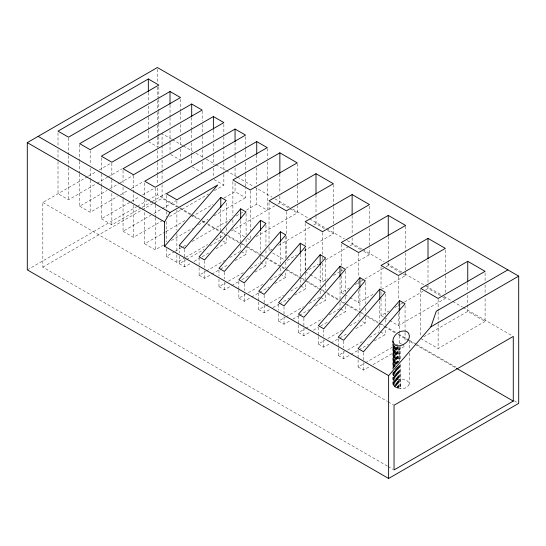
<?xml version="1.0" encoding="UTF-8"?>
<svg xmlns="http://www.w3.org/2000/svg" width="546" height="546" viewBox="0 0 546 546"><rect width="100%" height="100%" fill="white"/><g stroke="black" fill="none" stroke-linecap="round" stroke-linejoin="round"><path stroke-width="0.41" stroke-dasharray="2.73 2.05" d="M392.983 372.433L392.983 384.302C395.475 390.527 408.108 390.158 409.275 383.483C406.75 377.416 395.447 377.736 392.983 383.483M393.011 384.418L393.031 372.529M393.038 369.13L393.072 343.652M393.297 385.223L393.345 371.724M393.359 367.506L393.434 345.57M393.816 385.988L393.898 370.864M393.919 367.506L394.041 345.666L394.198 366.946M394.553 386.691L394.676 370.754M394.703 366.564L394.854 346.437M387.401 466.093L42.834 267.158L42.834 202.491L87.735 176.57M88.472 176.146L96.567 171.471M99.14 169.983L111.288 162.967M58.013 161.589L58.013 193.728L68.489 199.781L96.396 183.668M97.133 183.244L107.412 177.307M108.149 176.884L122.099 168.823M79.689 174.106L79.689 206.245L106.866 190.554M109.801 188.861L119.349 183.347M120.086 182.924L133.306 175.293M79.689 206.245L90.172 212.292L117.342 196.608M120.284 194.908L128.358 190.247M131.299 188.554L143.782 181.34M101.372 186.623L101.372 218.762L130.747 201.802M131.484 201.378L139.558 196.717M142.499 195.018L154.245 188.234M27.3 269.874L136.8 206.654M137.537 206.231L147.086 200.71M147.823 200.286L157.378 194.772L179.498 207.541M101.372 218.762L111.848 224.809L141.223 207.849M141.96 207.425L151.508 201.918M152.238 201.494L166.196 193.434M42.834 267.158L141.462 210.217M142.199 209.794L162.073 198.321L176.829 206.838M123.048 199.14L123.048 231.279L150.955 215.165M153.897 213.472L175.928 200.751M123.048 231.279L133.531 237.326L162.906 220.366M169.513 216.55L208.435 194.083M214.312 190.69L223.86 185.176L223.86 174.181M144.731 212.503L144.731 243.796L165.295 231.92M166.025 231.497L185.858 220.052M191.735 216.66L213.029 204.361M224.044 198L235.06 191.646L245.536 197.693L245.536 188.39M144.731 243.796L155.207 249.843L164.018 244.758M171.362 240.52L192.663 228.221M198.539 224.829L208.087 219.315M213.957 215.923L245.536 197.693M166.407 248.703L166.407 256.313L174.488 251.645M175.225 251.221L182.569 246.983M183.299 246.56L185.504 245.29M192.11 241.469L230.303 219.424M236.179 216.032L243.523 211.793M246.458 210.094L256.743 204.156L267.219 210.21L267.219 181.456M166.407 256.313L176.89 262.36L184.964 257.698M185.701 257.275L207.733 244.553M215.813 239.892L224.624 234.8M231.231 230.985L274.727 205.876M277.661 204.177L279.866 202.907L289.257 208.333M179.238 256.204L179.238 263.718L185.797 259.93M186.527 259.507L204.02 249.406M209.855 246.041L220.789 239.728L220.789 233.797M179.238 263.718L184.657 266.844L191.216 263.056M194.13 261.377L199.235 258.429M202.15 256.743L210.169 252.115M216.004 248.751L226.208 242.854L226.208 236.923M256.108 236.65L297.208 212.92L297.208 206.129M199.113 267.676L199.113 275.191L205.671 271.403M206.402 270.98L224.624 260.462M229.73 257.514L239.933 251.624M199.113 275.191L204.532 278.317L211.09 274.529M211.821 274.112L219.84 269.478M220.564 269.062L228.583 264.428M235.149 260.64L246.082 254.327L246.082 248.403M271.963 249.194L269.028 250.887L269.028 246.642M278.569 245.379L310.858 226.733M313.793 225.041L315.998 223.771L324.672 228.774M218.98 279.149L218.98 286.664L225.546 282.876M228.46 281.19L244.499 271.935M250.327 268.564L259.077 263.513M218.98 286.664L224.399 289.79L230.965 286.002M231.695 285.585L238.984 281.374M241.898 279.689L249.188 275.484M255.016 272.113L265.957 265.8L265.957 259.876M287.1 260.476L296.642 254.968M303.986 250.73L333.34 233.784L333.34 226.993M238.855 289.79L238.855 298.136L245.413 294.349M248.334 292.663L262.913 284.248M270.202 280.037L279.675 274.57M238.855 298.136L244.274 301.269L250.832 297.481M251.563 297.058L258.852 292.847M259.582 292.431L269.062 286.957M274.891 283.592L285.824 277.279L285.824 271.348M308.824 269.628L318.366 264.121M325.709 259.882L349.194 246.321M349.931 245.898L352.129 244.628L360.804 249.638M258.729 302.095L258.729 309.609L265.288 305.821M266.018 305.398L283.51 295.297M290.806 291.093L299.549 286.043M258.729 309.609L264.148 312.742L269.977 309.37M272.898 307.691L278.726 304.32M279.456 303.904L289.66 298.007M294.765 295.065L305.699 288.752L305.699 282.821M310.217 274.665L322.502 281.763L327.641 278.794M333.51 275.402L340.847 271.171M341.584 270.741L343.052 269.895M345.987 268.202L369.471 254.641L369.471 247.857M278.603 313.568L278.603 321.082L285.162 317.294M285.892 316.878L303.385 306.777M309.22 303.405L320.154 297.092M278.603 321.082L284.022 324.215L289.851 320.843M292.765 319.164L298.601 315.793M299.331 315.376L309.534 309.48M315.37 306.115L325.573 300.225L325.573 293.448M341.291 275.634L341.291 292.608L349.365 287.947M355.234 284.555L360.374 281.593M361.104 281.17L364.046 279.47M364.776 279.047L385.326 267.185M386.063 266.762L388.261 265.493L400.546 272.584M298.471 325.047L298.471 332.555L305.037 328.767M305.76 328.351L322.529 318.666M329.088 314.878L340.028 308.565M349.959 297.618L358.633 302.62L374.044 293.721M381.388 289.489L405.603 275.505L405.603 252.593M298.471 332.555L303.89 335.688L310.456 331.9M313.37 330.214L317.745 327.689M320.659 326.003L327.948 321.799M335.237 317.588L345.447 311.698L345.447 304.921M318.345 336.52L318.345 344.028L324.904 340.24M327.825 338.561L343.134 329.723M349.693 325.935L359.172 320.461M318.345 344.028L323.764 347.16L330.33 343.373M331.053 342.949L339.073 338.322M339.803 337.899L347.822 333.272M355.842 328.644L365.315 323.171L365.315 316.393M381.033 298.587L381.033 315.554L389.107 310.892M394.983 307.507L400.116 304.538M400.853 304.115L403.787 302.423M404.525 301.999L422.87 291.4M425.805 289.708L428.009 288.438L441.741 296.362M338.22 347.993L338.22 355.507L344.779 351.72M347.693 350.034L362.278 341.619M369.567 337.408L379.04 331.934M389.707 320.563L398.382 325.566L445.352 298.45L445.352 295.905M338.22 355.507L343.639 358.633L350.198 354.845M350.928 354.422L358.217 350.218M358.947 349.795L368.427 344.321M374.256 340.957L385.189 334.643L385.189 328.712M358.094 350.279L358.094 366.98L364.653 363.192M365.383 362.769L394.54 345.932M395.27 345.516L399.645 342.99L401.679 344.164M358.094 366.98L363.513 370.106L370.072 366.318M372.986 364.632L405.064 346.116L402.354 344.553M423.716 336.807L467.751 311.384L485.094 321.396L485.094 296.785M420.782 338.5L438.124 348.519L485.094 321.396M171.662 139.189L162.073 133.647L162.073 144.71M172.406 139.612L182.733 145.577M183.47 146L193.066 151.542M196.014 153.242L203.392 157.507M206.34 159.207L215.199 164.319M215.936 164.749L225.525 170.284M226.262 170.707L236.595 176.672M237.333 177.102L253.562 186.473M254.3 186.896L272.01 197.12M274.959 198.826L289.721 207.344M292.67 209.05L308.899 218.42M309.637 218.844L325.873 228.214M326.61 228.644L344.314 238.868M347.27 240.574L362.025 249.092M362.762 249.515L384.159 261.868M387.114 263.575L401.87 272.092M404.818 273.799L440.97 294.669M443.925 296.376L452.04 301.058M452.777 301.488L462.373 307.023M463.11 307.453L512.544 335.988M289.981 208.749L297.208 212.92M327.559 230.446L333.34 233.784M363.691 251.303L369.471 254.641M403.439 274.249L405.603 275.505M442.458 296.778L445.352 298.45M148.341 141.578L158.122 147.222M170.721 154.498L180.501 160.142M192.404 167.015L202.184 172.659M214.08 179.532L223.86 185.176M244.458 236.705L232.896 230.03L232.896 228.33M247.345 238.37L250.239 240.042L250.239 234.951M272.638 252.975L284.923 260.067M305.159 271.751L309.493 274.249M341.291 292.608L344.178 294.28M344.901 294.697L349.242 297.201M381.033 315.554L383.927 317.226M384.65 317.642L388.984 320.147M180.235 207.971L192.772 215.206M193.509 215.636L201.617 220.318M202.354 220.741L206.784 223.294M207.521 223.724L221.533 231.811M222.27 232.234L226.692 234.794M227.429 235.217L241.441 243.304M242.178 243.734L246.601 246.287M247.338 246.71L261.35 254.798M262.087 255.228L281.258 266.298M281.995 266.721L286.418 269.274M287.155 269.704L301.167 277.791M301.904 278.214L306.333 280.774M307.07 281.197L321.075 289.284M321.812 289.708L326.242 292.267M326.979 292.69L346.15 303.76M346.887 304.183L360.162 311.848M360.899 312.278L366.059 315.254M366.796 315.684L380.071 323.341M380.808 323.771L395.557 332.282M398.505 333.988L408.831 339.946M409.568 340.37L416.202 344.205M416.939 344.628L456.019 367.192M514.277 400.825L517.226 402.532M179.784 208.545L190.11 214.51M190.847 214.933L198.962 219.615M201.918 221.321L204.866 223.027M207.821 224.727L219.622 231.545M220.359 231.975L239.544 243.045M240.281 243.475L244.71 246.028M245.447 246.458L259.466 254.552M260.203 254.975L264.633 257.528M265.37 257.958L284.555 269.035M285.292 269.458L298.573 277.129M299.31 277.552L304.477 280.535M305.214 280.958L318.495 288.629M319.233 289.052L338.418 300.129M341.366 301.836L358.333 311.63M359.077 312.059L363.5 314.612M364.237 315.035L378.255 323.13M378.992 323.56L383.422 326.112M384.159 326.542L395.229 332.93M398.177 334.637L414.414 344.007M415.151 344.43L455.733 367.861M222.823 240.902L226.208 242.854M241.339 251.59L246.082 254.327M260.538 262.674L265.957 265.8M280.405 274.147L285.824 277.279M300.955 286.008L305.699 288.752M320.83 297.488L325.573 300.225M340.704 308.961L345.447 311.698M362.605 321.608L365.315 323.171M380.446 331.907L385.189 334.643M42.834 202.491L387.401 401.426M388.138 401.849L393.304 404.832M388.138 466.516L393.304 469.499M399.372 360.926L399.03 346.69L399.01 362.039M399.467 365.11L400.027 388.554M397.693 346.669L398.061 362.837M398.136 366.243L398.641 388.37M396.833 364.257L396.457 346.403L396.437 364.127M396.901 367.656L397.331 388.056M395.727 365.492L395.379 346.778L395.345 366.154M395.789 368.898L396.137 387.612M399.72 346.621L399.89 360.886M399.938 365.083L400.225 388.575M398.341 346.717L398.532 362.885M398.566 366.284L398.826 388.411M397.051 346.56L397.235 363.52M397.27 366.912L397.502 388.117M395.891 347.038L396.062 364.824M396.096 368.209L396.287 387.687M394.874 345.611L395.051 366.803M395.079 370.188L395.215 387.141M394.226 371.198L394.328 386.5M393.461 345.557L393.564 368.181M393.584 372.372L393.646 385.776M393.079 343.646L393.147 368.12M393.161 372.338L393.195 384.998M485.094 273.027L485.094 281.511M485.094 284.91L485.094 295.939M467.751 282.535L467.751 291.018M467.751 295.263L467.751 311.384M445.352 250.082L445.352 274.693M445.352 275.539L445.352 292.513M438.124 299.297L438.124 311.179M438.124 312.025L438.124 323.061M438.124 323.908L438.124 348.519M428.009 260.435L428.009 284.193M428.009 285.039L428.009 288.438M420.782 289.284L420.782 336.807M409.275 340.492L409.275 350.279M409.275 353.132L409.275 384.302M405.603 226.283L405.603 251.74M405.064 305.453L405.064 331.715M405.064 332.562L405.064 341.878M400.416 346.505L400.416 359.971M400.416 364.182L400.416 388.595M399.645 311.643L399.645 342.99M399.01 365.445L399.01 388.452M398.382 276.351L398.382 300.109M398.382 303.508L398.382 309.445M398.382 313.691L398.382 325.566M397.672 346.662L397.672 363.602M397.672 366.994L397.672 388.172M396.437 368.345L396.437 387.756M395.345 369.526L395.345 387.23M394.43 346.082L394.43 367.185M394.43 371.403L394.43 386.595M393.721 345.229L393.721 368.1M393.721 372.331L393.721 385.885M393.229 345.072L393.229 368.072M393.229 372.331L393.229 385.114M392.983 343.898L392.983 369.151M388.261 236.636L388.261 262.094M388.261 262.947L388.261 265.493M385.189 293.98L385.189 315.158M385.189 319.396L385.189 324.481M381.033 267.185L381.033 288.404M381.033 291.796L381.033 295.188M379.77 301.017L379.77 321.348M379.77 325.587L379.77 330.664M369.471 206.272L369.471 224.938M369.471 228.337L369.471 247.004M365.315 282.507L365.315 303.685M365.315 307.924L365.315 313.001M363.513 352.573L363.513 361.759M363.513 362.592L363.513 370.106M359.896 288.697L359.896 309.875M359.896 314.114L359.896 319.192M358.633 253.405L358.633 277.163M358.633 281.408L358.633 286.5M358.633 290.745L358.633 302.62M352.129 215.779L352.129 234.446M352.129 237.838L352.129 244.628M345.447 271.034L345.447 292.212M345.447 296.451L345.447 301.529M343.639 341.1L343.639 347.782M343.639 351.119L343.639 358.633M341.291 244.239L341.291 265.452M341.291 268.85L341.291 271.396M340.028 277.225L340.028 299.249M340.028 302.641L340.028 307.719M338.22 338.807L338.22 347.154M333.34 184.562L333.34 205.781M333.34 206.627L333.34 223.601M325.573 259.562L325.573 283.278M325.573 284.125L325.573 290.056M323.764 329.627L323.764 336.309M323.764 339.646L323.764 347.16M322.502 232.541L322.502 256.306M322.502 257.152L322.502 259.698M322.502 263.09L322.502 281.763M320.154 265.752L320.154 286.93M320.154 291.161L320.154 296.246M318.345 327.334L318.345 335.681M315.998 194.915L315.998 215.281M315.998 216.134L315.998 223.771M305.699 248.089L305.699 271.806M305.699 272.652L305.699 279.429M305.159 223.375L305.159 244.594M305.159 248.84L305.159 270.052M303.89 318.154L303.89 327.341M303.89 328.173L303.89 335.688M300.28 254.279L300.28 276.303M300.28 279.689L300.28 285.619M298.471 315.861L298.471 324.208M297.208 163.704L297.208 184.917M297.208 185.763L297.208 205.282M286.37 211.684L286.37 235.442M286.37 236.288L286.37 257.507M285.824 236.616L285.824 258.64M285.824 262.025L285.824 267.956M284.022 306.681L284.022 315.868M284.022 316.7L284.022 324.215M280.405 242.806L280.405 263.984M280.405 268.216L280.405 273.3M279.866 174.058L279.866 192.724M279.866 196.116L279.866 202.907M278.603 304.388L278.603 310.23M269.028 202.518L269.028 242.404M267.219 148.471L267.219 158.62M267.219 162.005L267.219 180.61M265.957 225.143L265.957 246.321M265.957 250.553L265.957 255.637M264.148 295.209L264.148 304.388M264.148 305.228L264.148 312.742M260.538 232.18L260.538 252.511M260.538 256.743L260.538 261.827M258.729 292.915L258.729 301.262M256.743 155.105L256.743 164.407M256.743 167.793L256.743 183.859M256.743 188.09L256.743 204.156M250.239 190.82L250.239 230.705M246.082 213.67L246.082 234.848M246.082 239.08L246.082 244.164M245.536 136.8L245.536 148.642M245.536 149.488L245.536 158.79M245.536 162.169L245.536 173.164M245.536 174.01L245.536 187.544M244.274 283.736L244.274 290.411M244.274 293.755L244.274 301.269M240.663 220.707L240.663 241.885M240.663 245.27L240.663 251.201M238.855 281.443L238.855 288.957M235.06 142.588L235.06 154.429M235.06 155.276L235.06 164.578M235.06 167.963L235.06 177.266M235.06 183.183L235.06 191.646M232.896 181.654L232.896 215.602M232.896 219.84L232.896 224.932M226.208 203.044L226.208 223.375M226.208 227.607L226.208 232.692M224.399 272.263L224.399 278.938M224.399 282.282L224.399 289.79M223.86 124.283L223.86 136.125M223.86 136.971L223.86 161.493M223.86 162.339L223.86 173.335M220.789 209.227L220.789 230.405M218.98 269.97L218.98 275.812M213.384 130.078L213.384 140.226M213.384 143.605L213.384 153.754M213.384 154.6L213.384 164.749M213.384 168.134L213.384 177.436M204.532 260.79L204.532 267.465M204.532 270.809L204.532 278.317M202.184 110.92L202.184 121.069M202.184 124.454L202.184 135.449M202.184 136.295L202.184 146.444M202.184 149.822L202.184 158.285M202.184 161.664L202.184 170.966M199.113 257.657L199.113 266.844M191.701 117.561L191.701 129.395M191.701 130.241L191.701 139.544M191.701 142.929L191.701 154.771M191.701 155.617L191.701 164.919M184.657 249.317L184.657 258.497M184.657 259.33L184.657 266.844M180.501 99.249L180.501 111.091M180.501 111.937L180.501 121.239M180.501 124.624L180.501 133.927M180.501 137.305L180.501 145.768M180.501 149.147L180.501 159.296M179.238 246.185L179.238 252.866M176.89 200.621L176.89 206.545M176.89 209.923L176.89 230.221M176.89 233.606L176.89 253.904M176.89 254.75L176.89 262.36M170.024 105.044L170.024 116.878M170.024 117.724L170.024 127.027M170.024 130.412L170.024 141.407M170.024 142.253L170.024 152.402M166.407 195.42L166.407 210.64M166.407 211.486L166.407 217.41M166.407 221.635L166.407 241.933M162.073 145.564L162.073 156.627M162.073 160.026L162.073 170.236M162.073 171.089L162.073 181.299M162.073 184.705L162.073 198.321M158.825 86.732L158.825 98.573M158.825 99.42L158.825 110.415M158.825 111.261L158.825 123.103M158.825 123.949L158.825 135.783M158.825 136.63L158.825 146.778M157.378 69.219L157.378 82.787M157.378 87.032L157.378 97.215M157.378 100.607L157.378 109.091M157.378 112.483L157.378 121.813M157.378 125.205L157.378 136.234M157.378 137.087L157.378 147.263M157.378 150.662L157.378 161.684M157.378 162.537L157.378 174.413M157.378 175.259L157.378 184.596M157.378 187.988L157.378 194.772M155.207 188.104L155.207 204.177M155.207 205.023L155.207 216.864M155.207 217.704L155.207 249.843M148.341 92.527L148.341 102.675M148.341 106.054L148.341 116.202M148.341 117.049L148.341 129.736M148.341 130.583L148.341 139.885M144.731 182.903L144.731 198.123M144.731 198.969L144.731 209.118M133.531 175.594L133.531 201.808M133.531 205.194L133.531 237.326M123.048 170.386L123.048 183.92M123.048 187.298L123.048 198.294M111.848 163.077L111.848 179.143M111.848 179.989L111.848 190.138M111.848 193.523L111.848 224.809M101.372 157.869L101.372 173.096M101.372 173.942L101.372 185.776M90.172 150.559L90.172 164.933M90.172 168.318L90.172 179.313M90.172 180.16L90.172 212.292M79.689 144.506L79.689 160.579M79.689 161.425L79.689 173.259M68.489 138.042L68.489 154.955M68.489 155.801L68.489 166.796M68.489 167.642L68.489 199.781M58.013 132.835L58.013 146.369M58.013 149.754L58.013 160.742"/><path stroke-width="0.82" d="M388.622 478.48L27.3 269.874L27.3 142.622L157.378 67.52L518.7 276.126L518.7 403.378L388.622 478.48L388.622 375.628L430.883 326.829L436.302 311.179L507.862 269.867M164.605 246.287L164.605 221.888L170.024 212.503L217.704 184.971L164.605 246.287L388.622 375.628M220.789 197.372L179.238 245.352L184.657 248.478L226.208 200.498L220.789 197.372L220.789 207.535M240.663 208.845L199.113 256.825L204.532 259.951L246.082 211.971L240.663 208.845L240.663 219.007M260.538 220.318L218.98 268.298L224.399 271.43L265.957 223.444L260.538 220.318L260.538 230.48M280.405 231.791L238.855 279.77L244.274 282.903L285.824 234.923L280.405 231.791L280.405 241.96M300.28 243.263L258.729 291.243L264.148 294.376L305.699 246.396L300.28 243.263L300.28 253.433M320.154 254.736L278.603 302.716L284.022 305.849L325.573 257.869L320.154 254.736L320.154 264.906M340.028 266.209L298.471 314.189L303.89 317.322L345.447 269.342L340.028 266.209L340.028 276.378M359.896 277.682L318.345 325.669L323.764 328.794L365.315 280.815L359.896 277.682L359.896 287.851M379.77 289.162L338.22 337.141L343.639 340.267L385.189 292.287L379.77 289.162L379.77 299.324M399.645 300.634L358.094 348.614L363.513 351.74L405.064 303.76L399.645 300.634L399.645 310.797M148.341 78.993L58.013 131.142L68.489 137.196L158.825 85.046L148.341 78.993L148.341 91.68M170.024 91.51L79.689 143.659L90.172 149.713L180.501 97.557L170.024 91.51L170.024 104.197M191.701 104.027L101.372 156.176L111.848 162.23L202.184 110.074L191.701 104.027L191.701 116.714M213.384 116.544L123.048 168.694L133.531 174.747L223.86 122.591L213.384 116.544L213.384 129.231M235.06 129.061L144.731 181.211L155.207 187.264L245.536 135.108L235.06 129.061L235.06 141.748M256.743 141.578L166.407 193.728L176.89 199.775L267.219 147.625L256.743 141.578L256.743 154.259M279.866 152.839L232.896 179.962L250.239 189.974L297.208 162.851L279.866 152.839L279.866 173.205M315.998 173.703L269.028 200.819L286.37 210.831L333.34 183.715L315.998 173.703L315.998 194.069M352.129 194.56L305.159 221.683L322.502 231.695L369.471 204.573L352.129 194.56L352.129 214.926M388.261 215.424L341.291 242.54L358.633 252.552L405.603 225.437L388.261 215.424L388.261 235.79M428.009 238.37L381.033 265.493L398.382 275.505L445.352 248.382L428.009 238.37L428.009 258.736M467.751 261.316L420.782 288.438L438.124 298.45L485.094 271.328L467.751 261.316L467.751 281.681M430.883 326.829L518.7 276.126M513.281 401.085L394.041 469.929L394.041 405.255L513.281 336.418L513.281 401.085L456.47 368.284M38.138 136.364L170.024 212.503M27.3 142.622L164.605 221.888M392.983 341.373C395.87 352.081 413.991 341.202 408.21 332.821A7.357 5.699 -30 0 0 405.214 331.088C398.676 330.023 391.83 336.35 392.983 343.052"/></g></svg>
